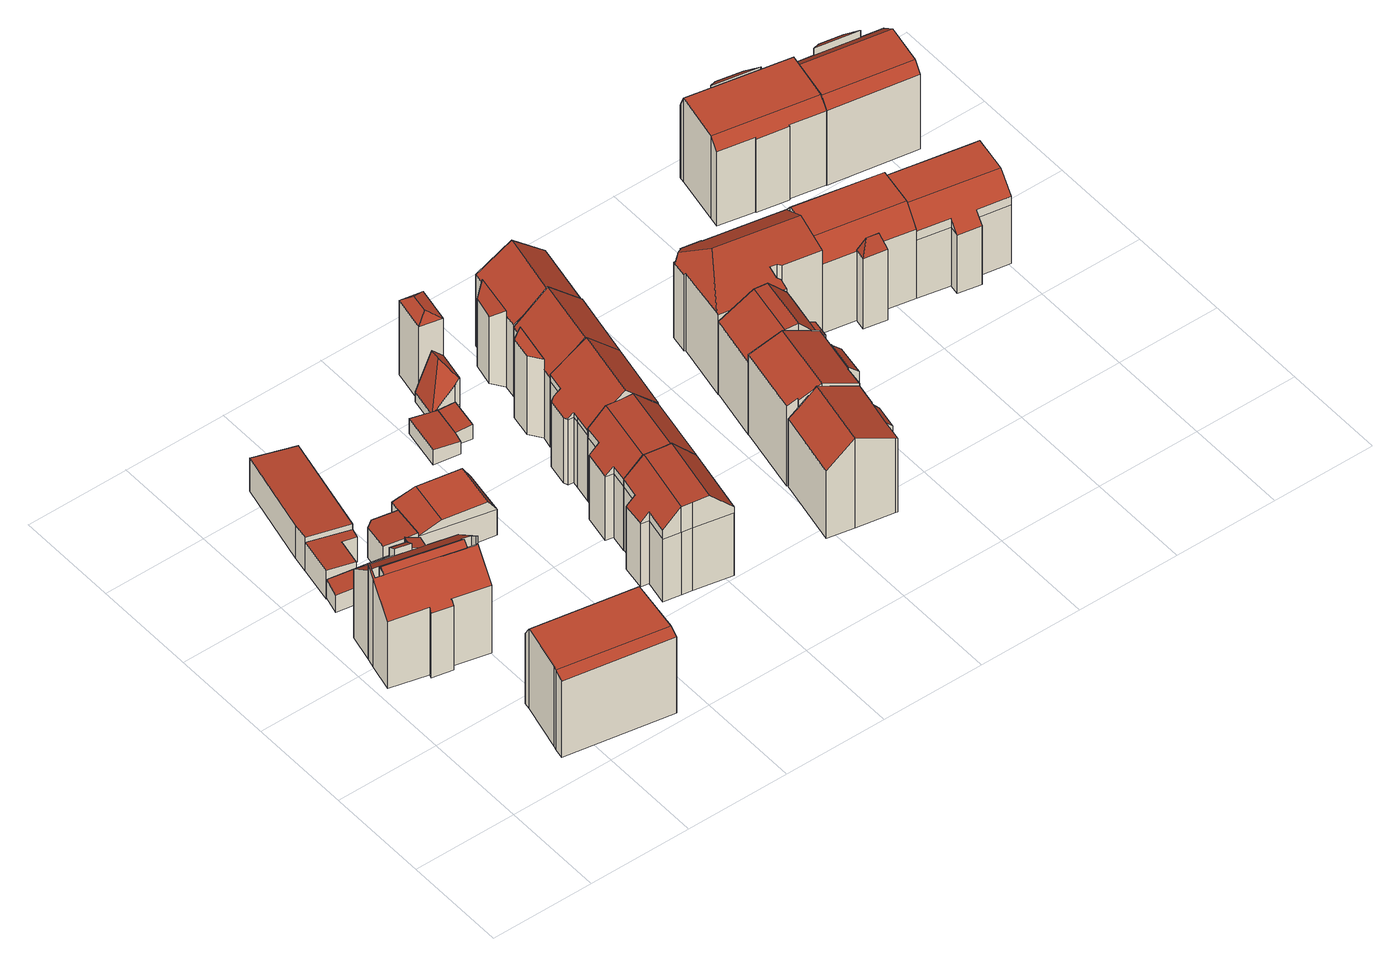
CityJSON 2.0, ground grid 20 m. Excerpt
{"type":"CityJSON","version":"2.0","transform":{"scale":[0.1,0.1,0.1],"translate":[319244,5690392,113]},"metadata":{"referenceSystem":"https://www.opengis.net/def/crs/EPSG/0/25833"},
"CityObjects":{
"building1":{"type":"Building","attributes":{"Gemeindeschluessel":14713000,"Geometrietyp2DReferenz":"3000","function":"31001_9998","roofType":"9999"},"children":["building1-1","building1-2","building1-3","building1-4","building1-5"]},
"building1-1":{"type":"BuildingPart","attributes":{"Dachtyp_tdc":"tdcGableRoof","Dachneigung":42.38,"QualitaetDacherkennung":66,"Geometrietyp2DReferenz":"3000","roofType":"3100","measuredHeight":20.88},"parents":["building1"],"geometry":[{"type":"MultiSurface","lod":"2","boundaries":[[[0,1,2,3]],[[4,5,6,7]],[[8,9,10,11,0]],[[1,11,10,7]],[[4,9,8]],[[7,10,9,4]],[[0,11,1]],[[3,2,6,5,12]],[[7,6,2,1]],[[8,12,5,4]],[[3,12,8,0]]],"semantics":{"surfaces":[{"type":"WallSurface"},{"type":"RoofSurface"},{"type":"GroundSurface"},{"type":"ClosureSurface"}],"values":[0,0,1,1,0,0,0,2,3,3,3]}}]},
"building1-2":{"type":"BuildingPart","attributes":{"Dachtyp_tdc":"tdcPolyFlatRoof","Dachneigung":35.25,"QualitaetDacherkennung":47,"Geometrietyp2DReferenz":"3000","roofType":"2100","measuredHeight":17.02},"parents":["building1"],"geometry":[{"type":"MultiSurface","lod":"2","boundaries":[[[13,14,15,16,17]],[[14,18,19,15]],[[14,13,20,21,18]],[[19,22,16,15]],[[23,21,20]],[[22,19,18,21,23,24]],[[13,17,24,23,20]],[[17,16,22,24]]],"semantics":{"surfaces":[{"type":"WallSurface"},{"type":"RoofSurface"},{"type":"GroundSurface"},{"type":"ClosureSurface"}],"values":[0,0,1,2,0,3,0,3]}}]},
"building1-3":{"type":"BuildingPart","attributes":{"Dachtyp_tdc":"tdcPolyFlatRoof","Dachneigung":41.54,"QualitaetDacherkennung":36,"Geometrietyp2DReferenz":"3000","roofType":"2100","measuredHeight":21.72},"parents":["building1"],"geometry":[{"type":"MultiSurface","lod":"2","boundaries":[[[25,26,27,28]],[[26,29,30,27]],[[29,31,32,30]],[[31,33,34,32]],[[33,35,36,34]],[[35,37,38,36]],[[37,39,40,38]],[[39,41,42,40]],[[41,43,44,42]],[[43,45,44]],[[46,47,48,49,50]],[[47,51,3,48]],[[51,0,3]],[[9,52,53,5,4]],[[52,9,54,51,47,46,43,41,39,37,35,33,31,29,26,25]],[[27,30,32,34,36,38,40,42,44,49,48,3,12,5,53,28]],[[50,45,43,46]],[[49,44,45,50]],[[8,0,51,54]],[[8,12,3,0]],[[4,8,54,9]],[[4,5,12,8]],[[28,53,52,25]]],"semantics":{"surfaces":[{"type":"WallSurface"},{"type":"RoofSurface"},{"type":"GroundSurface"},{"type":"ClosureSurface"}],"values":[0,0,0,0,0,0,0,0,0,0,0,0,0,0,1,2,0,3,0,3,0,3,3]}}]},
"building1-4":{"type":"BuildingPart","attributes":{"Dachtyp_tdc":"tdcPolyFlatRoof","Dachneigung":25.04,"QualitaetDacherkennung":43,"Geometrietyp2DReferenz":"3000","roofType":"2100","measuredHeight":16.12},"parents":["building1"],"geometry":[{"type":"MultiSurface","lod":"2","boundaries":[[[55,56,57,19,18]],[[56,58,59,57]],[[58,60,61,59]],[[58,56,55,21,23,62,60]],[[61,22,19,57,59]],[[24,62,23]],[[61,60,62,24,22]],[[55,18,21]],[[18,19,22,24,23,21]]],"semantics":{"surfaces":[{"type":"WallSurface"},{"type":"RoofSurface"},{"type":"GroundSurface"},{"type":"ClosureSurface"}],"values":[0,0,0,1,2,0,3,0,3]}}]},
"building1-5":{"type":"BuildingPart","attributes":{"Dachtyp_tdc":"tdcPolyFlatRoof","Dachneigung":40.47,"QualitaetDacherkennung":52,"Geometrietyp2DReferenz":"3000","roofType":"2100","measuredHeight":21.8},"parents":["building1"],"geometry":[{"type":"MultiSurface","lod":"2","boundaries":[[[63,64,65,53,52]],[[64,66,67,65]],[[66,7,6,67]],[[1,50,49,2]],[[45,68,69,44]],[[68,70,16,69]],[[70,17,16]],[[71,72,73,61,60]],[[72,74,75,73]],[[74,76,77,75]],[[76,78,28,77]],[[78,25,28]],[[76,74,72,71,62,24,17,70,68,45,50,1,7,66,64,63,78]],[[53,65,67,6,2,49,44,69,16,22,61,73,75,77,28]],[[52,25,78,63]],[[53,28,25,52]],[[2,6,7,1]],[[44,49,50,45]],[[60,62,71]],[[22,16,17,24]],[[61,22,24,62,60]]],"semantics":{"surfaces":[{"type":"WallSurface"},{"type":"RoofSurface"},{"type":"GroundSurface"},{"type":"ClosureSurface"}],"values":[0,0,0,0,0,0,0,0,0,0,0,0,1,2,0,3,3,3,0,3,3]}}]},
"building2":{"type":"Building","attributes":{"Dachtyp_tdc":"tdcCutGableRoof","Gemeindeschluessel":14713000,"Dachneigung":0.621,"QualitaetDacherkennung":59,"Geometrietyp2DReferenz":"3000","function":"31001_9998","roofType":"9999","measuredHeight":18.12},"geometry":[{"type":"MultiSurface","lod":"2","boundaries":[[[79,80,81,82]],[[80,83,84,81]],[[83,85,86,84]],[[85,87,88,86]],[[87,89,90,88]],[[89,91,92,90]],[[91,93,94,92]],[[93,95,96,94]],[[95,97,98,96]],[[97,99,100,98]],[[99,101,102,100]],[[101,103,104,102]],[[103,105,106,104]],[[105,107,108,106]],[[107,79,82,108]],[[95,93,91,89,87,85,83,80,79,107]],[[103,101,99,97]],[[107,105,103,97,95]],[[82,81,84,86,88,90,92,94,96,98,100,102,104,106,108]]],"semantics":{"surfaces":[{"type":"WallSurface"},{"type":"RoofSurface"},{"type":"GroundSurface"}],"values":[0,0,0,0,0,0,0,0,0,0,0,0,0,0,0,1,1,1,2]}}]},
"building3":{"type":"Building","attributes":{"Dachtyp_tdc":"tdcPolyFlatRoof","Gemeindeschluessel":14713000,"Dachneigung":5.3,"QualitaetDacherkennung":61,"Geometrietyp2DReferenz":"3000","function":"31001_9998","roofType":"2100","measuredHeight":4.22},"geometry":[{"type":"MultiSurface","lod":"2","boundaries":[[[109,110,111,112]],[[110,113,114,111]],[[113,115,116,114]],[[115,117,118,116]],[[117,109,112,118]],[[117,115,113,110,109]],[[112,111,114,116,118]]],"semantics":{"surfaces":[{"type":"WallSurface"},{"type":"RoofSurface"},{"type":"GroundSurface"}],"values":[0,0,0,0,0,1,2]}}]},
"building4":{"type":"Building","attributes":{"Dachtyp_tdc":"tdcPolyFlatRoof","Gemeindeschluessel":14713000,"Dachneigung":5.01,"QualitaetDacherkennung":75,"Geometrietyp2DReferenz":"3000","function":"31001_9998","roofType":"2100","measuredHeight":6.36},"geometry":[{"type":"MultiSurface","lod":"2","boundaries":[[[119,120,121,122]],[[120,123,124,121]],[[120,119,125,126,127,123]],[[124,128,129,130,122,121]],[[123,127,128,124]],[[127,126,129,128]],[[126,125,130,129]],[[125,119,122,130]]],"semantics":{"surfaces":[{"type":"WallSurface"},{"type":"RoofSurface"},{"type":"GroundSurface"}],"values":[0,0,1,2,0,0,0,0]}}]},
"building5":{"type":"Building","attributes":{"Dachtyp_tdc":"tdcPolyFlatRoof","Gemeindeschluessel":14713000,"Dachneigung":4.53,"QualitaetDacherkennung":88,"Geometrietyp2DReferenz":"3000","function":"31001_9998","roofType":"2100","measuredHeight":7.49},"geometry":[{"type":"MultiSurface","lod":"2","boundaries":[[[131,132,130,133]],[[132,134,129,130]],[[134,135,136,129]],[[135,137,138,136]],[[137,131,133,138]],[[137,135,134,132,131]],[[133,130,129,136,138]]],"semantics":{"surfaces":[{"type":"WallSurface"},{"type":"RoofSurface"},{"type":"GroundSurface"}],"values":[0,0,0,0,0,1,2]}}]},
"building6":{"type":"Building","attributes":{"Dachtyp_tdc":"tdcPolyFlatRoof","Gemeindeschluessel":14713000,"Dachneigung":5.2,"QualitaetDacherkennung":70,"Geometrietyp2DReferenz":"3000","function":"31001_9998","roofType":"2100","measuredHeight":7.16},"geometry":[{"type":"MultiSurface","lod":"2","boundaries":[[[139,140,141,142]],[[140,143,144,141]],[[143,145,146,144]],[[145,147,148,146]],[[147,149,150,148]],[[149,139,142,150]],[[149,147,145,143,140,139]],[[142,141,144,146,148,150]]],"semantics":{"surfaces":[{"type":"WallSurface"},{"type":"RoofSurface"},{"type":"GroundSurface"}],"values":[0,0,0,0,0,0,1,2]}}]},
"building7":{"type":"Building","attributes":{"Dachtyp_tdc":"tdcCutGableRoof","Gemeindeschluessel":14713000,"Dachneigung":0.196,"QualitaetDacherkennung":45,"Geometrietyp2DReferenz":"3000","function":"31001_9998","roofType":"9999","measuredHeight":8.16},"geometry":[{"type":"MultiSurface","lod":"2","boundaries":[[[151,152,153,154]],[[152,155,156,153]],[[155,157,158,156]],[[157,151,154,158]],[[152,151,159,160]],[[155,152,160,161]],[[157,155,161,162]],[[151,157,162,159]],[[161,160,159,162]],[[154,153,156,158]]],"semantics":{"surfaces":[{"type":"WallSurface"},{"type":"RoofSurface"},{"type":"GroundSurface"}],"values":[0,0,0,0,1,0,1,0,1,2]}}]},
"building8":{"type":"Building","attributes":{"Dachtyp_tdc":"tdcFreeFormRoof","Gemeindeschluessel":14713000,"Dachneigung":46.47,"QualitaetDacherkennung":62,"Geometrietyp2DReferenz":"3000","function":"31001_9998","roofType":"5000","measuredHeight":20.19},"geometry":[{"type":"MultiSurface","lod":"2","boundaries":[[[163,164,165,166]],[[164,167,168,165]],[[167,169,170,168]],[[169,171,172,170]],[[171,173,174,172]],[[173,175,176,174]],[[175,177,178,176]],[[177,179,180,178]],[[179,181,182,180]],[[181,183,184,182]],[[183,185,186,184]],[[185,163,166,186]],[[187,188,189,190]],[[191,192,193,171,194,195,196,197]],[[198,191,197,199,189,188]],[[183,190,189,199,185]],[[185,199,197,163]],[[177,198,188,179]],[[175,192,191,198,177]],[[163,197,196,164]],[[164,196,195,167]],[[167,195,194,169]],[[169,194,171]],[[173,193,192,175]],[[171,193,173]],[[181,187,190,183]],[[179,188,187,181]],[[166,165,168,170,172,174,176,178,180,182,184,186]]],"semantics":{"surfaces":[{"type":"WallSurface"},{"type":"RoofSurface"},{"type":"GroundSurface"}],"values":[0,0,0,0,0,0,0,0,0,0,0,0,1,1,1,0,0,0,0,0,0,0,0,0,0,0,0,2]}}]},
"building9":{"type":"Building","attributes":{"Dachtyp_tdc":"tdcPolyFlatRoof","Gemeindeschluessel":14713000,"Dachneigung":5.68,"QualitaetDacherkennung":84,"Geometrietyp2DReferenz":"3000","function":"31001_9998","roofType":"2100","measuredHeight":3.35},"geometry":[{"type":"MultiSurface","lod":"2","boundaries":[[[200,201,202,203]],[[201,204,205,202]],[[204,206,207,205]],[[206,208,209,207]],[[208,210,211,209]],[[210,200,203,211]],[[210,208,206,204,201,200]],[[203,202,205,207,209,211]]],"semantics":{"surfaces":[{"type":"WallSurface"},{"type":"RoofSurface"},{"type":"GroundSurface"}],"values":[0,0,0,0,0,0,1,2]}}]},
"building10":{"type":"Building","attributes":{"Dachtyp_tdc":"tdcPolyFlatRoof","Gemeindeschluessel":14713000,"Dachneigung":7.02,"QualitaetDacherkennung":79,"Geometrietyp2DReferenz":"3000","function":"31001_9998","roofType":"2100","measuredHeight":3.13},"geometry":[{"type":"MultiSurface","lod":"2","boundaries":[[[208,212,213,209]],[[212,214,215,213]],[[214,210,211,215]],[[210,208,209,211]],[[210,214,212,208]],[[209,213,215,211]]],"semantics":{"surfaces":[{"type":"WallSurface"},{"type":"RoofSurface"},{"type":"GroundSurface"}],"values":[0,0,0,0,1,2]}}]},
"building11":{"type":"Building","attributes":{"Dachtyp_tdc":"tdcFreeFormRoof","Gemeindeschluessel":14713000,"Dachneigung":44.61,"QualitaetDacherkennung":64,"Geometrietyp2DReferenz":"3000","function":"31001_9998","roofType":"5000","measuredHeight":20.36},"geometry":[{"type":"MultiSurface","lod":"2","boundaries":[[[216,217,218,219]],[[217,220,221,218]],[[220,222,223,221]],[[222,224,225,223]],[[224,226,227,225]],[[226,181,228,227]],[[181,229,230,228]],[[229,231,232,230]],[[231,233,234,232]],[[233,175,235,234]],[[175,236,237,235]],[[236,238,239,237]],[[238,216,219,239]],[[240,241,242,243]],[[244,245,216,246,247,192,248,249]],[[241,250,249,248,251,242]],[[229,242,251,231]],[[231,251,248,233]],[[222,249,250,224]],[[224,250,241,240,226]],[[220,244,249,222]],[[233,248,192,175]],[[175,192,247,236]],[[236,247,246,238]],[[238,246,216]],[[217,245,244,220]],[[216,245,217]],[[181,243,242,229]],[[226,240,243,181]],[[219,218,221,223,225,227,228,230,232,234,235,237,239]]],"semantics":{"surfaces":[{"type":"WallSurface"},{"type":"RoofSurface"},{"type":"GroundSurface"}],"values":[0,0,0,0,0,0,0,0,0,0,0,0,0,1,1,1,0,0,0,0,0,0,0,0,0,0,0,0,0,2]}}]},
"building12":{"type":"Building","attributes":{"Dachtyp_tdc":"tdcFreeFormRoof","Gemeindeschluessel":14713000,"Dachneigung":69.68,"QualitaetDacherkennung":6,"Geometrietyp2DReferenz":"3000","function":"31001_9998","roofType":"5000","measuredHeight":10.19},"geometry":[{"type":"MultiSurface","lod":"2","boundaries":[[[252,253,254,255]],[[253,256,257,254]],[[256,258,213,257]],[[258,259,209,213]],[[259,260,207,209]],[[260,261,262,207]],[[261,252,255,262]],[[260,263,264,265,266]],[[267,268,269,266,265]],[[269,270,261,260,266]],[[261,270,252]],[[252,270,269,268,253]],[[253,268,267,256]],[[256,267,265,264,258]],[[258,264,263,259]],[[259,263,260]],[[255,254,257,213,209,207,262]]],"semantics":{"surfaces":[{"type":"WallSurface"},{"type":"RoofSurface"},{"type":"GroundSurface"}],"values":[0,0,0,0,0,0,0,1,1,1,0,0,0,0,0,0,2]}}]},
"building13":{"type":"Building","attributes":{"Dachtyp_tdc":"tdcFreeFormRoof","Gemeindeschluessel":14713000,"Dachneigung":23.21,"QualitaetDacherkennung":4,"Geometrietyp2DReferenz":"3000","function":"31001_9998","roofType":"5000","measuredHeight":17.66},"geometry":[{"type":"MultiSurface","lod":"2","boundaries":[[[271,272,273,274]],[[272,275,276,273]],[[275,277,278,276]],[[277,271,274,278]],[[279,280,277,275]],[[279,275,272]],[[280,279,272,271]],[[280,271,277]],[[274,273,276,278]]],"semantics":{"surfaces":[{"type":"WallSurface"},{"type":"RoofSurface"},{"type":"GroundSurface"}],"values":[0,0,0,0,1,1,1,1,2]}}]},
"building14":{"type":"Building","attributes":{"Dachtyp_tdc":"tdcFreeFormRoof","Gemeindeschluessel":14713000,"Dachneigung":39.41,"QualitaetDacherkennung":50,"Geometrietyp2DReferenz":"3000","function":"31001_9998","roofType":"5000","measuredHeight":21.72},"geometry":[{"type":"MultiSurface","lod":"2","boundaries":[[[281,282,283,284]],[[282,285,286,283]],[[285,287,288,286]],[[287,289,227,288]],[[289,290,221,227]],[[290,291,292,221]],[[291,293,294,292]],[[293,295,296,294]],[[295,297,298,296]],[[297,299,300,298]],[[299,281,284,300]],[[301,302,303,304]],[[299,297,305,306,307,308,303,302,309,310,311]],[[299,311,281]],[[281,311,310,282]],[[282,310,309,285]],[[285,309,302,301,287]],[[289,304,303,308,290]],[[290,308,307,291]],[[291,307,306,293]],[[293,306,305,295]],[[295,305,297]],[[287,301,304,289]],[[284,283,286,288,227,221,292,294,296,298,300]]],"semantics":{"surfaces":[{"type":"WallSurface"},{"type":"RoofSurface"},{"type":"GroundSurface"}],"values":[0,0,0,0,0,0,0,0,0,0,0,1,1,0,0,0,0,0,0,0,0,0,0,2]}}]},
"building15":{"type":"Building","attributes":{"Gemeindeschluessel":14713000,"Geometrietyp2DReferenz":"3000","function":"31001_9998","roofType":"9999"},"children":["building15-1","building15-2"]},
"building15-1":{"type":"BuildingPart","attributes":{"Dachtyp_tdc":"tdcGableRoof","Dachneigung":45,"QualitaetDacherkennung":53,"Geometrietyp2DReferenz":"3000","roofType":"3100","measuredHeight":21.86},"parents":["building15"],"geometry":[{"type":"MultiSurface","lod":"2","boundaries":[[[312,313,314,315]],[[313,316,317,314]],[[316,318,319,317]],[[318,301,320,319]],[[301,321,322,320]],[[321,323,324,322]],[[323,325,326,324]],[[325,327,326]],[[321,301,318,316]],[[316,313,312,327,325,323,321]],[[315,314,317,319,320,322,324,326]],[[315,326,327,312]]],"semantics":{"surfaces":[{"type":"WallSurface"},{"type":"RoofSurface"},{"type":"GroundSurface"},{"type":"ClosureSurface"}],"values":[0,0,0,0,0,0,0,0,1,1,2,3]}}]},
"building15-2":{"type":"BuildingPart","attributes":{"Dachtyp_tdc":"tdcPolyFlatRoof","Dachneigung":0,"QualitaetDacherkennung":25,"Geometrietyp2DReferenz":"3000","roofType":"1000","measuredHeight":17.73},"parents":["building15"],"geometry":[{"type":"MultiSurface","lod":"2","boundaries":[[[328,329,330,331]],[[329,332,312,315,330]],[[333,326,327]],[[333,328,331,326]],[[333,332,329,328]],[[331,330,315,326]],[[327,312,332,333]],[[327,326,315,312]]],"semantics":{"surfaces":[{"type":"WallSurface"},{"type":"RoofSurface"},{"type":"GroundSurface"},{"type":"ClosureSurface"}],"values":[0,0,0,0,1,2,0,3]}}]},
"building16":{"type":"Building","attributes":{"Gemeindeschluessel":14713000,"Geometrietyp2DReferenz":"3000","function":"31001_9998","roofType":"9999"},"children":["building16-1","building16-2"]},
"building16-1":{"type":"BuildingPart","attributes":{"Dachtyp_tdc":"tdcPolyFlatRoof","Dachneigung":44.52,"QualitaetDacherkennung":29,"Geometrietyp2DReferenz":"3000","roofType":"2100","measuredHeight":17.19},"parents":["building16"],"geometry":[{"type":"MultiSurface","lod":"2","boundaries":[[[334,335,336,337,338]],[[339,340,341]],[[339,342,343,340]],[[342,334,338,343]],[[342,339,335,334]],[[338,337,340,343]],[[341,336,335,339]],[[341,340,337,336]]],"semantics":{"surfaces":[{"type":"WallSurface"},{"type":"RoofSurface"},{"type":"GroundSurface"},{"type":"ClosureSurface"}],"values":[0,0,0,0,1,2,0,3]}}]},
"building16-2":{"type":"BuildingPart","attributes":{"Dachtyp_tdc":"tdcGableRoof","Dachneigung":36.99,"QualitaetDacherkennung":58,"Geometrietyp2DReferenz":"3000","roofType":"3100","measuredHeight":20.95},"parents":["building16"],"geometry":[{"type":"MultiSurface","lod":"2","boundaries":[[[344,345,346,347]],[[345,341,340,346]],[[336,348,349,337]],[[348,350,351,349]],[[350,352,353,351]],[[352,354,355,353]],[[354,344,347,355]],[[350,348,336,341,345,344]],[[344,354,352,350]],[[347,346,340,337,349,351,353,355]],[[336,337,340,341]]],"semantics":{"surfaces":[{"type":"WallSurface"},{"type":"RoofSurface"},{"type":"GroundSurface"},{"type":"ClosureSurface"}],"values":[0,0,0,0,0,0,0,1,1,2,3]}}]},
"building17":{"type":"Building","attributes":{"Gemeindeschluessel":14713000,"Geometrietyp2DReferenz":"3000","function":"31001_9998","roofType":"9999"},"children":["building17-1","building17-2"]},
"building17-1":{"type":"BuildingPart","attributes":{"Dachtyp_tdc":"tdcGableRoof","Dachneigung":24.86,"QualitaetDacherkennung":42,"Geometrietyp2DReferenz":"3000","roofType":"3100","measuredHeight":20.2},"parents":["building17"],"geometry":[{"type":"MultiSurface","lod":"2","boundaries":[[[356,357,358]],[[356,359,360,357]],[[359,361,362,360]],[[361,363,364,362]],[[363,365,366,364]],[[365,367,368,366]],[[367,369,370,368]],[[369,371,372,370]],[[371,373,374,372]],[[373,375,376,377,374]],[[371,369,367,365,363]],[[363,361,359,356,378,375,373,371]],[[379,357,360,362,364,366,368,370,372,374,377]],[[358,380,378,356]],[[358,357,379,380]],[[380,376,375,378]],[[380,379,377,376]]],"semantics":{"surfaces":[{"type":"WallSurface"},{"type":"RoofSurface"},{"type":"GroundSurface"},{"type":"ClosureSurface"}],"values":[0,0,0,0,0,0,0,0,0,0,1,1,2,0,3,0,3]}}]},
"building17-2":{"type":"BuildingPart","attributes":{"Dachtyp_tdc":"tdcPolyFlatRoof","Dachneigung":45.03,"QualitaetDacherkennung":65,"Geometrietyp2DReferenz":"3000","roofType":"2100","measuredHeight":16.34},"parents":["building17"],"geometry":[{"type":"MultiSurface","lod":"2","boundaries":[[[381,358,357,382]],[[376,383,384,377]],[[383,381,382,384]],[[383,376,380,358,381]],[[382,357,379,377,384]],[[380,379,357,358]],[[376,377,379,380]]],"semantics":{"surfaces":[{"type":"WallSurface"},{"type":"RoofSurface"},{"type":"GroundSurface"},{"type":"ClosureSurface"}],"values":[0,0,0,1,2,3,3]}}]},
"building18":{"type":"Building","attributes":{"Gemeindeschluessel":14713000,"Geometrietyp2DReferenz":"3000","function":"31001_9998","roofType":"9999"},"children":["building18-1","building18-2"]},
"building18-1":{"type":"BuildingPart","attributes":{"Dachtyp_tdc":"tdcPolyFlatRoof","Dachneigung":43.79,"QualitaetDacherkennung":50,"Geometrietyp2DReferenz":"3000","roofType":"2100","measuredHeight":17.67},"parents":["building18"],"geometry":[{"type":"MultiSurface","lod":"2","boundaries":[[[385,386,387,388,389]],[[390,391,392,393,394]],[[391,385,389,392]],[[391,390,395,386,385]],[[389,388,393,392]],[[395,394,387,386]],[[394,393,388,387]],[[390,394,395]]],"semantics":{"surfaces":[{"type":"WallSurface"},{"type":"RoofSurface"},{"type":"GroundSurface"},{"type":"ClosureSurface"}],"values":[0,0,0,1,2,0,3,0]}}]},
"building18-2":{"type":"BuildingPart","attributes":{"Dachtyp_tdc":"tdcGableRoof","Dachneigung":26.2,"QualitaetDacherkennung":36,"Geometrietyp2DReferenz":"3000","roofType":"3100","measuredHeight":20.64},"parents":["building18"],"geometry":[{"type":"MultiSurface","lod":"2","boundaries":[[[387,396,397,388]],[[396,398,399,397]],[[398,400,401,399]],[[400,402,403,401]],[[402,404,405,403]],[[404,406,407,405]],[[406,408,409,407]],[[408,410,411,409]],[[410,412,413,411]],[[412,394,393,413]],[[410,408,406,404,402,400]],[[400,398,396,387,394,412,410]],[[388,397,399,401,403,405,407,409,411,413,393]],[[387,388,393,394]]],"semantics":{"surfaces":[{"type":"WallSurface"},{"type":"RoofSurface"},{"type":"GroundSurface"},{"type":"ClosureSurface"}],"values":[0,0,0,0,0,0,0,0,0,0,1,1,2,3]}}]},
"building19":{"type":"Building","attributes":{"Gemeindeschluessel":14713000,"Geometrietyp2DReferenz":"3000","function":"31001_9998","roofType":"9999"},"children":["building19-1","building19-2"]},
"building19-1":{"type":"BuildingPart","attributes":{"Dachtyp_tdc":"tdcCutGableRoof","Dachneigung":33.52,"QualitaetDacherkennung":56,"Geometrietyp2DReferenz":"3000","roofType":"9999","measuredHeight":20.82},"parents":["building19"],"geometry":[{"type":"MultiSurface","lod":"2","boundaries":[[[414,415,416,417]],[[415,418,419,416]],[[418,420,421,419]],[[420,422,423,421]],[[422,424,425,423]],[[424,426,427,428,425]],[[429,430,431,432,433]],[[430,434,435,431]],[[434,414,417,435]],[[418,415,414,434]],[[430,429,426,424,422,420]],[[434,430,420,418]],[[417,416,419,421,423,425,428,432,431,435]],[[429,433,427,426]],[[433,432,428,427]]],"semantics":{"surfaces":[{"type":"WallSurface"},{"type":"RoofSurface"},{"type":"GroundSurface"},{"type":"ClosureSurface"}],"values":[0,0,0,0,0,0,0,0,0,1,1,1,2,0,3]}}]},
"building19-2":{"type":"BuildingPart","attributes":{"Dachtyp_tdc":"tdcPolyFlatRoof","Dachneigung":10.99,"QualitaetDacherkennung":73,"Geometrietyp2DReferenz":"3000","roofType":"2100","measuredHeight":16.09},"parents":["building19"],"geometry":[{"type":"MultiSurface","lod":"2","boundaries":[[[436,437,438,439]],[[437,433,432,438]],[[427,440,441,428]],[[440,436,439,441]],[[440,427,433,437,436]],[[439,438,432,428,441]],[[427,428,432,433]]],"semantics":{"surfaces":[{"type":"WallSurface"},{"type":"RoofSurface"},{"type":"GroundSurface"},{"type":"ClosureSurface"}],"values":[0,0,0,0,1,2,3]}}]},
"building20":{"type":"Building","attributes":{"Dachtyp_tdc":"tdcFreeFormRoof","Gemeindeschluessel":14713000,"Dachneigung":10.63,"QualitaetDacherkennung":28,"Geometrietyp2DReferenz":"3000","function":"31001_9998","roofType":"5000","measuredHeight":20.23},"geometry":[{"type":"MultiSurface","lod":"2","boundaries":[[[442,443,444,445]],[[443,446,447,444]],[[446,448,449,447]],[[448,450,451,449]],[[450,452,453,451]],[[452,454,455,453]],[[454,456,457,455]],[[456,458,459,457]],[[458,460,461,459]],[[460,462,463,461]],[[462,464,465,463]],[[464,466,467,465]],[[466,468,469,467]],[[468,470,471,469]],[[470,472,473,471]],[[472,474,475,473]],[[474,442,445,475]],[[476,477,452,450,448,446,478]],[[466,464,479,476,478,443,442,474,472,470,468]],[[479,462,460,458,456,454,477,476]],[[446,443,478]],[[464,462,479]],[[454,452,477]],[[445,444,447,449,451,453,455,457,459,461,463,465,467,469,471,473,475]]],"semantics":{"surfaces":[{"type":"WallSurface"},{"type":"RoofSurface"},{"type":"GroundSurface"}],"values":[0,0,0,0,0,0,0,0,0,0,0,0,0,0,0,0,0,1,1,1,0,0,0,2]}}]},
"building21":{"type":"Building","attributes":{"Gemeindeschluessel":14713000,"Geometrietyp2DReferenz":"3000","function":"31001_9998","roofType":"9999"},"children":["building21-1","building21-2"]},
"building21-1":{"type":"BuildingPart","attributes":{"Dachtyp_tdc":"tdcCutGableRoof","Dachneigung":1.88,"QualitaetDacherkennung":58,"Geometrietyp2DReferenz":"3000","roofType":"9999","measuredHeight":19.05},"parents":["building21"],"geometry":[{"type":"MultiSurface","lod":"2","boundaries":[[[480,481,482,463]],[[481,483,484,482]],[[483,485,486,484]],[[485,487,488,486]],[[487,489,490,488]],[[489,491,492,490]],[[493,494,465,495]],[[494,496,497,465]],[[496,498,499,497]],[[498,480,463,499]],[[483,481,480,498]],[[496,494,493,491,489,487,485]],[[498,496,485,483]],[[463,482,484,486,488,490,492,495,465,497,499]],[[495,492,491,493]]],"semantics":{"surfaces":[{"type":"WallSurface"},{"type":"RoofSurface"},{"type":"GroundSurface"},{"type":"ClosureSurface"}],"values":[0,0,0,0,0,0,0,0,0,0,1,1,1,2,3]}}]},
"building21-2":{"type":"BuildingPart","attributes":{"Dachtyp_tdc":"tdcFreeFormRoof","Dachneigung":71.07,"QualitaetDacherkennung":16,"Geometrietyp2DReferenz":"3000","roofType":"5000","measuredHeight":19.11},"parents":["building21"],"geometry":[{"type":"MultiSurface","lod":"2","boundaries":[[[500,501,502,503]],[[501,504,495,502]],[[504,493,495]],[[505,500,503,492,491]],[[506,504,501]],[[507,506,501,500]],[[507,500,505]],[[506,507,505,504]],[[503,502,495,492]],[[491,493,504,505]],[[491,492,495,493]]],"semantics":{"surfaces":[{"type":"WallSurface"},{"type":"RoofSurface"},{"type":"GroundSurface"},{"type":"ClosureSurface"}],"values":[0,0,0,0,1,1,1,1,2,0,3]}}]},
"building22":{"type":"Building","attributes":{"Gemeindeschluessel":14713000,"Geometrietyp2DReferenz":"3000","function":"31001_9998","roofType":"9999"},"children":["building22-1","building22-2"]},
"building22-1":{"type":"BuildingPart","attributes":{"Dachtyp_tdc":"tdcCutGableRoof","Dachneigung":1.58,"QualitaetDacherkennung":61,"Geometrietyp2DReferenz":"3000","roofType":"9999","measuredHeight":18.97},"parents":["building22"],"geometry":[{"type":"MultiSurface","lod":"2","boundaries":[[[508,509,510,511]],[[509,512,513,510]],[[514,515,516,517]],[[515,518,519,516]],[[518,520,521,519]],[[520,522,523,521]],[[522,524,525,523]],[[524,526,527,525]],[[526,528,529,527]],[[528,530,531,529]],[[530,532,533,531]],[[532,534,535,533]],[[534,536,537,535]],[[536,508,511,537]],[[518,515,514,538,539,512,509,508,536]],[[534,532,530,528,526,524,522,520]],[[536,534,520,518]],[[511,510,513,540,541,517,516,519,521,523,525,527,529,531,533,535,537]],[[540,513,512,539]],[[538,541,540,539]],[[514,517,541,538]]],"semantics":{"surfaces":[{"type":"WallSurface"},{"type":"RoofSurface"},{"type":"GroundSurface"},{"type":"ClosureSurface"}],"values":[0,0,0,0,0,0,0,0,0,0,0,0,0,0,1,1,1,2,3,3,3]}}]},
"building22-2":{"type":"BuildingPart","attributes":{"Dachtyp_tdc":"tdcPolyFlatRoof","Dachneigung":40.79,"QualitaetDacherkennung":34,"Geometrietyp2DReferenz":"3000","roofType":"2100","measuredHeight":18.1},"parents":["building22"],"geometry":[{"type":"MultiSurface","lod":"2","boundaries":[[[542,543,514,517,544]],[[545,546,547,513,512]],[[546,542,544,547]],[[546,545,548,549,543,542]],[[544,517,541,540,513,547]],[[538,514,543,549]],[[538,541,517,514]],[[539,538,549,548]],[[539,540,541,538]],[[545,512,539,548]],[[512,513,540,539]]],"semantics":{"surfaces":[{"type":"WallSurface"},{"type":"RoofSurface"},{"type":"GroundSurface"},{"type":"ClosureSurface"}],"values":[0,0,0,1,2,0,3,0,3,0,3]}}]},
"building23":{"type":"Building","attributes":{"Dachtyp_tdc":"tdcFreeFormRoof","Gemeindeschluessel":14713000,"Dachneigung":1.88,"QualitaetDacherkennung":51,"Geometrietyp2DReferenz":"3000","function":"31001_9998","roofType":"5000","measuredHeight":18.57},"geometry":[{"type":"MultiSurface","lod":"2","boundaries":[[[550,551,552,553]],[[551,554,555,552]],[[554,556,557,555]],[[556,558,559,557]],[[558,560,561,559]],[[560,562,563,561]],[[562,564,565,563]],[[564,566,567,565]],[[566,568,569,567]],[[568,570,571,569]],[[570,572,573,571]],[[572,574,575,573]],[[574,576,577,575]],[[576,550,553,577]],[[578,579,580,581,582,583,584,585]],[[572,570,586,587,588,589,590,591]],[[585,584,592,589,588]],[[550,589,592,551]],[[551,592,584,583,554]],[[572,591,574]],[[574,591,590,576]],[[576,590,589,550]],[[566,587,586,568]],[[564,578,585,588,587,566]],[[568,586,570]],[[554,583,582,556]],[[556,582,581,558]],[[558,581,580,560]],[[560,580,579,562]],[[562,579,578,564]],[[553,552,555,557,559,561,563,565,567,569,571,573,575,577]]],"semantics":{"surfaces":[{"type":"WallSurface"},{"type":"RoofSurface"},{"type":"GroundSurface"}],"values":[0,0,0,0,0,0,0,0,0,0,0,0,0,0,1,1,1,0,0,0,0,0,0,0,0,0,0,0,0,0,2]}}]},
"building24":{"type":"Building","attributes":{"Gemeindeschluessel":14713000,"Geometrietyp2DReferenz":"3000","function":"31001_9998","roofType":"9999"},"children":["building24-1","building24-2"]},
"building24-1":{"type":"BuildingPart","attributes":{"Dachtyp_tdc":"tdcCutGableRoof","Dachneigung":1.61,"QualitaetDacherkennung":61,"Geometrietyp2DReferenz":"3000","roofType":"9999","measuredHeight":18.99},"parents":["building24"],"geometry":[{"type":"MultiSurface","lod":"2","boundaries":[[[593,594,595,596]],[[594,597,598,595]],[[597,599,600,598]],[[599,515,601,600]],[[515,602,603,601]],[[602,604,603]],[[605,606,607,608]],[[606,609,610,607]],[[609,611,612,610]],[[611,593,596,612]],[[597,594,593,611]],[[609,606,605,613,604,602,515,599]],[[611,609,599,597]],[[596,595,598,600,601,603,614,608,607,610,612]],[[614,603,604,613]],[[605,608,614,613]]],"semantics":{"surfaces":[{"type":"WallSurface"},{"type":"RoofSurface"},{"type":"GroundSurface"},{"type":"ClosureSurface"}],"values":[0,0,0,0,0,0,0,0,0,0,1,1,1,2,3,3]}}]},
"building24-2":{"type":"BuildingPart","attributes":{"Dachtyp_tdc":"tdcPolyFlatRoof","Dachneigung":40.94,"QualitaetDacherkennung":24,"Geometrietyp2DReferenz":"3000","roofType":"2100","measuredHeight":17.95},"parents":["building24"],"geometry":[{"type":"MultiSurface","lod":"2","boundaries":[[[615,616,617,603,604]],[[616,618,619,617]],[[618,620,605,608,619]],[[621,620,618,616,615]],[[603,617,619,608,614]],[[613,605,620,621]],[[613,614,608,605]],[[604,613,621,615]],[[604,603,614,613]]],"semantics":{"surfaces":[{"type":"WallSurface"},{"type":"RoofSurface"},{"type":"GroundSurface"},{"type":"ClosureSurface"}],"values":[0,0,0,1,2,0,3,0,3]}}]}
},
"vertices":[
[41,385,220],[46,404,222],[46,404,21],[41,385,21],[184,351,220],[184,351,21],[188,370,21],[188,370,222],[183,351,220],[184,351,221],[186,361,230],[43,395,230],[183,351,21],
[110,444,191],[114,463,177],[114,463,21],[110,444,21],[110,444,176],[143,456,177],[143,456,21],[139,437,191],[142,449,182],[139,437,21],[139,437,182],[139,437,176],
[203,347,221],[191,296,174],[191,296,21],[203,347,21],[121,312,174],[121,312,21],[121,311,174],[121,311,21],[119,303,166],[119,303,21],[80,312,166],[80,312,21],[82,319,173],[82,319,21],[10,336,172],[10,336,21],[22,389,221],[22,389,21],[27,408,238],[27,408,21],[27,408,222],[29,408,238],[25,389,221],[25,389,21],[29,408,21],[29,408,222],[41,385,221],[200,347,221],[200,347,21],[183,351,221],
[143,456,182],[145,462,182],[145,462,21],[172,456,169],[172,456,21],[166,431,169],[166,431,21],[151,434,176],
[200,347,239],[205,366,222],[205,366,21],[188,371,222],[188,371,21],[39,461,176],[39,461,21],[110,444,177],[166,431,176],[166,430,177],[166,430,21],[219,418,177],[219,418,21],[207,366,222],[207,366,21],[203,347,239],
[163,175,177],[198,169,177],[198,169,18],[163,175,18],[208,167,177],[208,167,18],[258,159,176],[258,159,18],[260,169,160],[260,169,18],[297,162,160],[297,162,18],[296,153,176],[296,153,18],[363,141,176],[363,141,18],[360,128,198],[360,128,18],[343,25,199],[343,25,18],[340,7,190],[340,7,18],[133,43,190],[133,43,18],[137,61,199],[137,61,18],[139,69,199],[139,69,18],[161,162,198],[161,162,18],
[54,526,57],[63,561,60],[63,561,18],[54,526,18],[165,543,60],[165,543,18],[206,536,60],[206,536,18],[200,501,57],[200,501,18],
[158,602,65],[130,606,68],[130,606,9],[158,602,9],[120,556,68],[120,556,9],[163,620,65],[80,638,73],[67,567,73],[67,567,9],[80,638,9],[163,620,9],
[206,814,77],[163,620,77],[206,814,9],[80,638,84],[86,669,84],[86,669,9],[123,835,84],[123,835,9],
[165,543,85],[174,595,81],[174,595,14],[165,543,14],[191,607,79],[191,607,14],[239,598,79],[239,598,14],[228,532,85],[228,532,14],[206,536,85],[206,536,14],
[228,532,78],[243,619,78],[243,619,12],[228,532,12],[384,594,69],[384,594,12],[370,508,69],[370,508,12],[270,525,94],[285,611,94],[369,597,94],[354,511,94],
[517,218,153],[484,224,153],[484,224,11],[517,218,11],[493,270,153],[493,270,11],[478,273,153],[478,273,11],[485,319,153],[485,319,11],[501,316,153],[501,316,11],[509,356,153],[509,356,11],[566,344,153],[566,344,11],[594,339,153],[594,339,11],[637,330,153],[637,330,11],[611,200,153],[611,200,11],[538,214,153],[538,214,11],[637,330,166],[594,339,213],[568,208,213],[611,200,166],[544,349,210],[509,356,171],[501,316,171],[478,273,155],[493,270,173],[484,224,173],[517,218,210],[566,344,211],[538,214,211],
[439,689,40],[389,697,45],[389,697,11],[439,689,11],[404,777,45],[404,777,11],[445,770,40],[445,770,11],[455,768,39],[455,768,11],[445,710,39],[445,710,11],
[486,762,43],[486,762,11],[476,704,43],[476,704,11],
[510,447,153],[528,443,153],[528,443,9],[510,447,9],[534,480,153],[534,480,9],[566,474,153],[566,474,9],[593,469,153],[593,469,9],[661,458,153],[661,458,9],[637,330,9],[592,339,153],[592,339,9],[580,341,153],[580,341,9],[542,349,153],[542,349,9],[509,356,9],[515,389,153],[515,389,9],[500,392,153],[500,392,9],[661,458,167],[616,466,213],[592,339,213],[637,330,167],[534,480,173],[528,443,174],[500,392,154],[515,389,170],[542,349,210],[566,474,210],[593,469,211],[580,341,212],
[463,827,32],[506,818,32],[506,818,11],[463,827,11],[495,761,32],[495,761,11],[486,762,32],[455,768,32],[445,770,32],[457,828,32],[457,828,11],[455,768,44],[486,762,82],[494,761,92],[482,801,113],[495,761,92],[506,818,92],[486,822,113],[463,827,49],
[463,827,176],[476,894,176],[476,894,9],[463,827,9],[519,886,176],[519,886,9],[506,818,176],[506,818,9],[495,879,185],[489,844,185],
[544,581,156],[557,579,156],[557,579,9],[544,581,9],[564,615,156],[564,615,9],[687,591,156],[687,591,9],[661,458,156],[534,480,156],[540,514,156],[540,514,9],[542,527,156],[542,527,9],[532,528,156],[532,528,9],[529,536,156],[529,536,9],[537,578,156],[537,578,9],[687,591,169],[628,602,226],[602,468,226],[661,458,169],[532,528,160],[542,527,168],[540,514,168],[534,480,169],[564,615,172],[557,579,172],[544,581,161],
[585,719,164],[590,742,164],[590,742,8],[585,719,8],[651,731,226],[651,731,8],[712,719,170],[712,719,8],[687,591,8],[626,603,226],[626,603,8],[564,615,164],[564,615,8],[569,637,163],[569,637,8],[569,637,164],
[553,660,185],[560,703,185],[560,703,8],[553,660,8],[585,719,185],[569,637,185],
[587,833,158],[610,848,177],[610,848,168],[610,848,7],[587,833,7],[594,766,179],[594,766,7],[594,766,168],[577,789,158],[577,789,7],
[652,730,217],[590,742,168],[590,742,7],[652,730,7],[614,870,168],[614,870,7],[677,857,217],[677,857,7],[737,846,165],[737,846,7],[712,719,166],[712,719,7],
[915,195,177],[915,195,11],[915,195,174],[907,150,177],[907,150,11],[903,151,179],[903,151,11],[831,164,213],[831,164,11],[779,174,163],[779,174,11],[805,305,163],[805,305,11],[824,301,182],[824,301,11],[857,296,213],[857,296,11],[933,282,177],[933,282,11],[925,239,177],[925,239,174],[925,239,11],[924,239,177],[924,239,11],[924,239,174],
[929,191,160],[929,191,11],[937,236,160],[937,236,11],
[959,316,167],[940,319,186],[940,319,182],[940,319,9],[959,316,9],[951,377,184],[969,374,167],[969,374,9],[951,377,9],[951,377,182],[951,377,185],
[939,320,182],[939,320,9],[933,282,182],[933,282,9],[866,294,215],[866,294,9],[824,301,197],[824,301,9],[825,305,197],[825,305,9],[805,309,189],[805,309,9],[830,439,189],[830,439,9],[891,428,215],[891,428,9],[958,416,182],[958,416,9],
[830,439,171],[850,542,171],[850,542,8],[830,439,8],[914,531,214],[914,531,8],[939,526,216],[939,526,8],[973,520,179],[973,520,8],[970,502,179],[970,502,8],[961,455,179],[961,455,169],[961,455,8],[954,417,179],[920,423,216],[920,423,8],[954,417,8],[954,417,169],[895,427,214],[895,427,8],
[969,415,166],[958,416,168],[958,416,8],[969,415,8],[975,449,166],[975,449,8],
[973,520,186],[850,542,186],[850,542,6],[973,520,6],[872,653,180],[872,653,6],[869,653,178],[869,653,6],[875,688,176],[875,688,6],[878,687,178],[878,687,6],[903,705,176],[903,705,6],[903,707,175],[903,707,6],[941,700,175],[941,700,6],[940,698,176],[940,698,6],[1091,670,176],[1091,670,6],[1067,547,194],[1067,547,6],[995,560,194],[995,560,6],[990,566,195],[990,566,6],[977,569,195],[977,569,6],[973,547,191],[973,547,6],[977,540,190],[977,540,6],[922,650,208],[890,696,183],[851,547,187],[1081,620,208],
[1091,670,175],[1258,640,175],[1258,640,6],[1256,624,194],[1256,624,6],[1242,549,196],[1242,549,6],[1235,516,162],[1235,516,6],[1174,527,162],[1174,527,6],[1173,527,162],[1173,527,6],[1129,536,162],[1067,547,162],[1129,536,6],[1074,580,196],[1074,580,6],[1088,656,194],[1088,656,6],
[1169,506,165],[1125,514,165],[1125,514,6],[1169,506,6],[1129,536,165],[1173,527,165],[1138,523,197],[1161,519,197],
[1109,963,179],[1110,967,168],[1110,967,5],[1109,963,5],[1165,958,167],[1165,958,5],[1254,941,167],[1306,931,168],[1306,931,5],[1254,941,5],[1304,919,195],[1304,919,5],[1287,827,192],[1287,827,5],[1283,808,173],[1283,808,5],[1216,820,173],[1216,820,5],[1216,818,171],[1216,818,5],[1156,829,170],[1156,829,5],[1156,831,173],[1156,831,5],[1087,844,173],[1087,844,5],[1091,863,192],[1091,863,5],[1108,956,195],[1108,956,5],[1255,941,168],[1164,957,168],[1164,957,5],[1255,941,5],
[1238,965,168],[1254,941,186],[1238,965,5],[1165,958,186],[1188,975,168],[1188,975,5],[1164,957,186],[1255,941,186],
[1242,549,137],[1245,568,137],[1245,568,5],[1242,549,5],[1258,640,137],[1258,640,5],[1300,632,137],[1300,632,5],[1300,630,137],[1300,630,5],[1357,619,137],[1357,619,5],[1357,621,137],[1357,621,5],[1427,608,137],[1427,608,5],[1404,484,137],[1404,484,5],[1341,495,137],[1341,495,5],[1338,476,137],[1338,476,5],[1294,484,137],[1294,484,5],[1297,504,137],[1297,504,5],[1235,516,137],[1235,516,5],[1427,608,167],[1357,621,167],[1357,619,169],[1300,630,169],[1300,632,167],[1258,640,167],[1255,622,188],[1424,590,188],[1341,495,156],[1404,484,157],[1410,518,191],[1242,549,191],[1235,516,157],[1297,504,157],[1245,568,190],
[1452,779,173],[1283,808,172],[1283,808,4],[1452,779,4],[1286,826,192],[1286,826,4],[1300,901,194],[1300,901,4],[1306,931,4],[1348,923,169],[1348,923,4],[1348,923,168],[1431,910,168],[1474,901,169],[1474,901,4],[1431,910,4],[1469,871,194],[1469,871,4],[1455,796,192],[1455,796,4],[1432,908,169],[1432,908,4],
[1348,923,184],[1372,940,166],[1372,940,4],[1417,932,166],[1417,932,4],[1431,910,183],[1432,908,184]
]}
